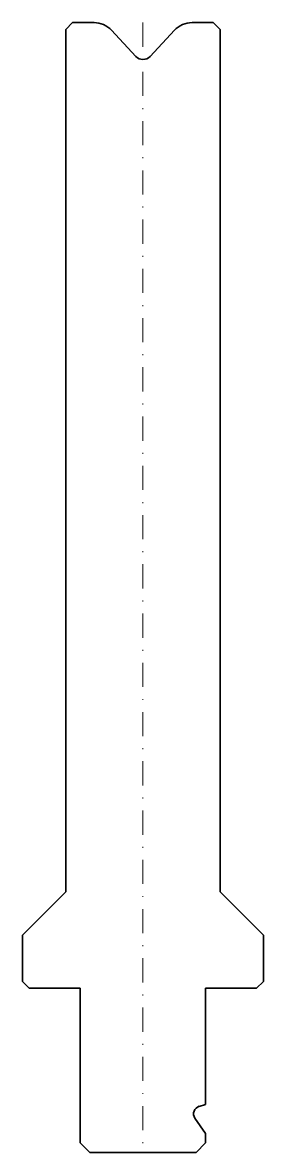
# Model space of a CAD drawing. Header units: millimetres. Extents: x -12 to 13, y -117 to 0.
import ezdxf

# ---------------------------------------------------------------- set-up
doc = ezdxf.new("R2010")
doc.units = ezdxf.units.MM
doc.header["$LTSCALE"] = 5
doc.linetypes.add('AUSGEZOGEN', pattern=[0])
doc.linetypes.add('DASHDOT', pattern=[1, 0.5, -0.25, 0, -0.25])
doc.layers.add('2', color=7, linetype='Continuous')
doc.layers.add('5', color=3, linetype='Continuous', true_color=0x00ff00)

msp = doc.modelspace()

# ---------------------------------------------------------------- linework, layer by layer
at = {"layer": '2', "color": 7, "linetype": 'AUSGEZOGEN', "lineweight": 35}
for p, q in [((-8, -0.7), (-7.3, 0)), ((-7.3, 0), (-5.08, 0)), ((5.09, 0), (7.3, 0)), ((7.3, 0), (8, -0.7)), ((-8, -90), (-8, -0.7)), ((-3.25, -0.8), (-0.73, -3.51)), ((0.74, -3.51), (3.26, -0.8)), ((8, -0.7), (8, -90)), ((-12.5, -94.5), (-8, -90)), ((8, -90), (12.5, -94.5)), ((-12.5, -99.3), (-12.5, -94.5)), ((12.5, -94.5), (12.5, -99.3)), ((-11.8, -100), (-12.5, -99.3)), ((12.5, -99.3), (11.8, -100)), ((-6.5, -100), (-11.8, -100)), ((-6.5, -116), (-6.5, -100)), ((11.8, -100), (6.5, -100)), ((6.5, -100), (6.5, -112.05)), ((6.5, -112.05), (5.84, -112.23)), ((5.39, -113.46), (6.5, -115.05)), ((6.5, -115.05), (6.5, -116)), ((-5.5, -117), (-6.5, -116)), ((5.51, -117), (-5.5, -117)), ((6.5, -116), (5.51, -117))]:
    msp.add_line(p, q, dxfattribs=at)
for centre, radius, start, end in [((-5.08, -2.5), 2.5, 43, 90), ((5.09, -2.5), 2.5, 90, 137), ((0, -2.82), 1, 223, 317), ((6.05, -113), 0.8, 105, 215)]:
    msp.add_arc(centre, radius, start, end, dxfattribs=at)
at = {"layer": '5', "color": 3, "linetype": 'DASHDOT', "lineweight": 18, "true_color": 0x00ff00}
msp.add_line((0, 0), (0, -117), dxfattribs=at)

doc.saveas('drawing.dxf')
